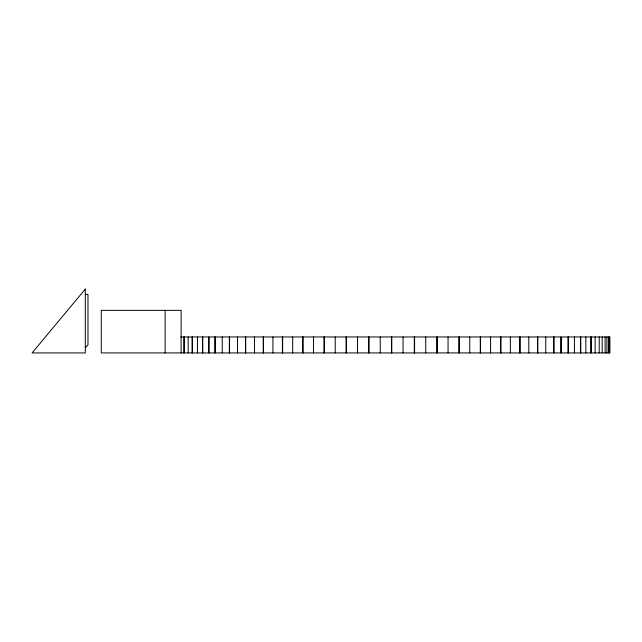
<?xml version="1.0" encoding="UTF-8"?>
<svg xmlns="http://www.w3.org/2000/svg" width="642" height="642" viewBox="0 0 642 642"><rect width="100%" height="100%" fill="white"/><g stroke="black" fill="none" stroke-linecap="round" stroke-linejoin="round"><path stroke-width="0.96" d="M85.314 347.603L87.978 344.947L87.978 294.389L85.314 294.389M180.747 336.962L609.9 336.962L609.9 352.931L101.284 352.931L101.284 310.351L181.132 310.351L181.1 352.931M609.298 336.962L609.306 352.931M608.688 336.962L608.688 352.931M606.923 336.962L606.907 352.931M605.101 336.962L605.141 352.931M602.18 336.962L602.164 352.931M599.243 336.962L599.171 352.931M595.118 336.962L595.134 352.931M591.073 336.962L591.073 352.931M590.977 336.962L590.977 352.931M585.841 336.962L585.841 352.931M580.713 336.962L580.713 352.931M580.593 336.962L580.593 352.931M574.429 336.962L574.446 352.931M568.282 336.962L568.282 352.931M568.138 336.962L568.138 352.931M553.918 336.962L553.918 352.931M553.749 336.962L553.749 352.931M545.764 336.962L545.756 352.931M537.779 336.962L537.779 352.931M537.579 336.962L537.579 352.931M528.799 336.962L528.815 352.931M520.036 336.962L520.036 352.931M519.819 336.962L519.819 352.931M510.35 336.962L510.358 352.931M500.88 336.962L500.88 352.931M500.648 336.962L500.648 352.931M490.592 336.962L490.592 352.931M480.537 336.962L480.537 352.931M480.288 336.962L480.288 352.931M469.751 336.962L469.751 352.931M459.215 336.962L459.215 352.931M458.95 336.962L458.95 352.931M448.052 336.962L448.052 352.931M437.154 336.962L437.154 352.931M436.881 336.962L436.881 352.931M425.734 336.962L425.734 352.931M414.588 336.962L414.588 352.931M414.315 336.962L414.315 352.931M403.048 336.962L403.048 352.931M391.78 336.962L391.78 352.931M391.5 336.962L391.5 352.931M380.233 336.962L380.233 352.931M368.965 336.962L368.965 352.931M368.685 336.962L368.685 352.931M357.546 336.962L357.546 352.931M346.399 336.962L346.399 352.931M346.126 336.962L346.126 352.931M335.228 336.962L335.228 352.931M324.33 336.962L324.33 352.931M324.066 336.962L324.066 352.931M313.529 336.962L313.529 352.931M303 336.962L303 352.931M302.735 336.962L302.735 352.931M292.688 336.962L292.688 352.931M282.64 336.962L282.64 352.931M282.392 336.962L282.392 352.931M272.93 336.962L272.93 352.931M263.469 336.962L263.469 352.931M263.236 336.962L263.236 352.931M254.465 336.962L254.481 352.931M245.709 336.962L245.709 352.931M245.493 336.962L245.493 352.931M237.524 336.962L237.516 352.931M229.547 336.962L229.547 352.931M229.346 336.962L229.346 352.931M222.244 336.962L222.26 352.931M215.158 336.962L215.158 352.931M214.982 336.962L214.982 352.931M202.72 336.962L202.72 352.931M202.567 336.962L202.567 352.931M197.463 336.962L197.439 352.931M192.335 336.962L192.335 352.931M192.207 336.962L192.207 352.931M188.154 336.962L188.178 352.931M184.134 336.962L184.134 352.931M184.029 336.962L184.029 352.931M165.146 310.351L165.146 352.931M85.314 289.069L32.1 352.931L85.314 352.931L85.314 289.069M561.036 352.931L561.036 336.962L561.02 352.931M208.875 352.931L208.875 336.962L208.835 352.931"/></g></svg>
